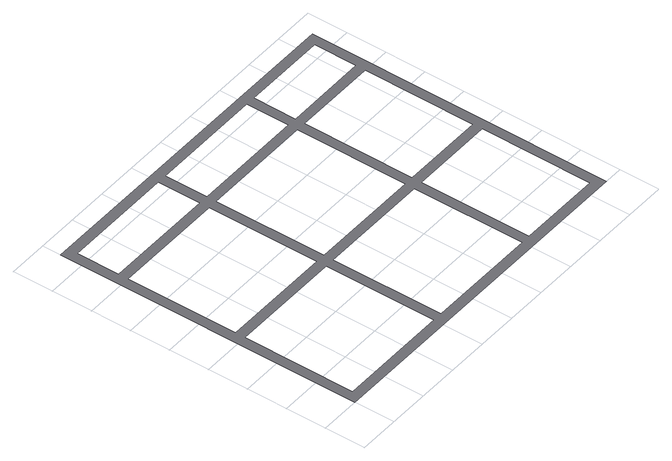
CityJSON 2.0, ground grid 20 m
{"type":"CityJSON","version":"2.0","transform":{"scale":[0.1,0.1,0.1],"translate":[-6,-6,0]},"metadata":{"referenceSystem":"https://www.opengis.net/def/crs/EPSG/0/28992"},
"CityObjects":{
"road1":{"type":"Road","geometry":[{"type":"MultiSurface","lod":"1","boundaries":[[[0,1,2,3],[4,5,6,7],[8,9,10,11],[12,13,14,15],[16,17,18,19],[20,21,22,23],[24,25,26,27],[28,29,30,31],[32,33,34,35],[36,37,38,39]]]}]}
},
"vertices":[
[1710,0,0],[1710,1510,0],[0,1510,0],[0,0,0],[50,600,0],[600,600,0],[600,50,0],[50,50,0],[50,1200,0],[600,1200,0],[600,650,0],[50,650,0],[50,1460,0],[600,1460,0],[600,1250,0],[50,1250,0],[650,600,0],[1200,600,0],[1200,50,0],[650,50,0],[650,1200,0],[1200,1200,0],[1200,650,0],[650,650,0],[650,1460,0],[1200,1460,0],[1200,1250,0],[650,1250,0],[1250,600,0],[1660,600,0],[1660,50,0],[1250,50,0],[1250,1200,0],[1660,1200,0],[1660,650,0],[1250,650,0],[1250,1460,0],[1660,1460,0],[1660,1250,0],[1250,1250,0]
]}
